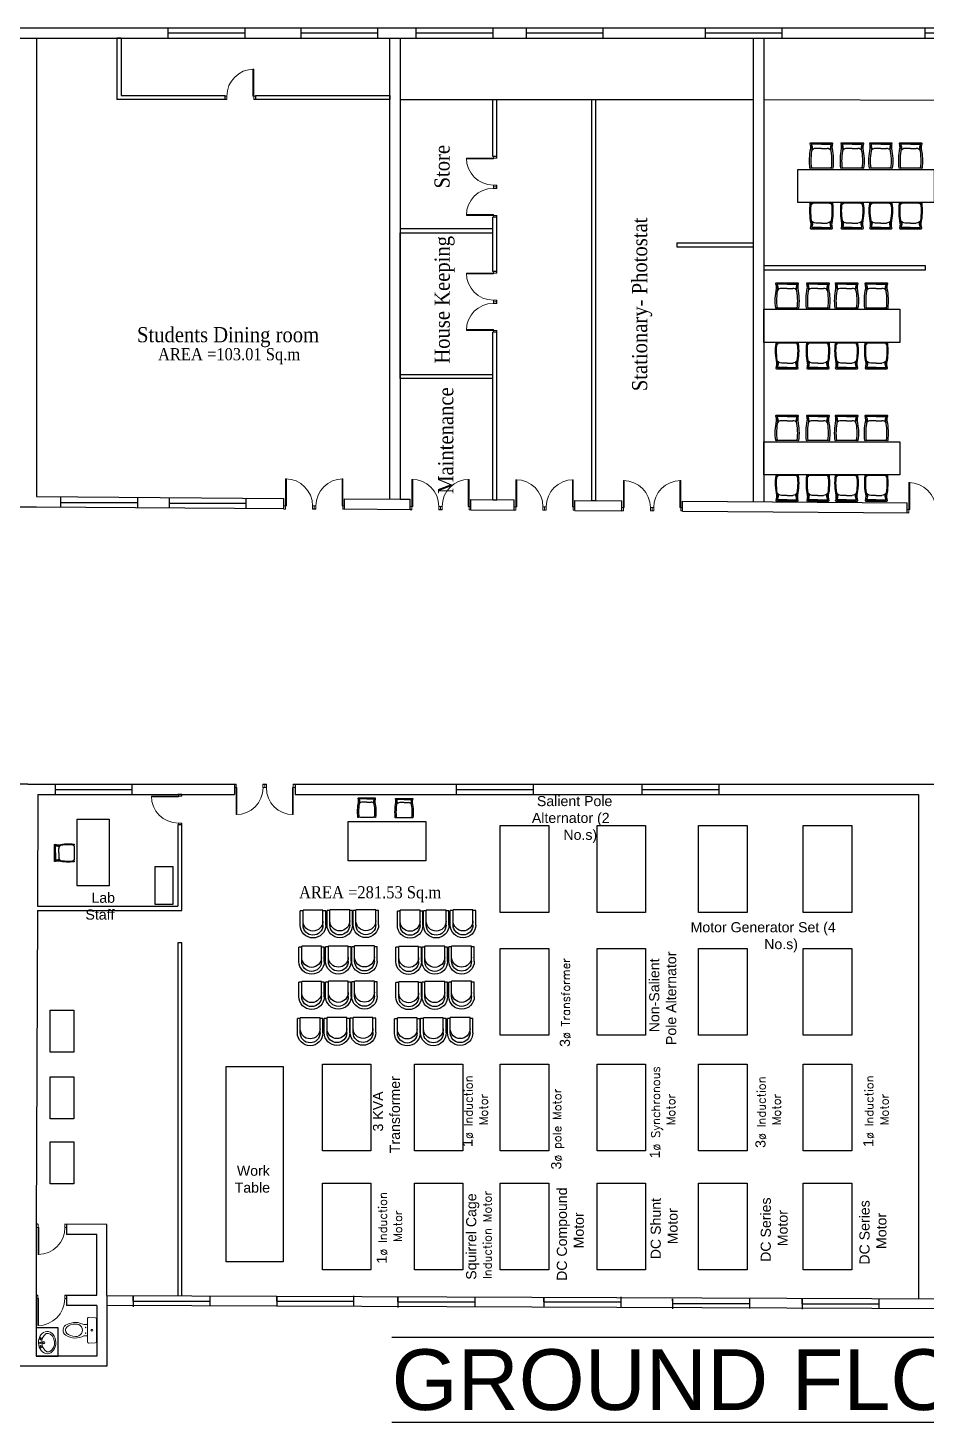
# Model space of a CAD drawing. Header units: millimetres. Extents: x 981.5 to 1069.8, y 230 to 266.8.
# Drawn here: x 1031.59 to 1053.46, y 230.04 to 263.96 of the extents above; entities that cross this region are included whole.
import ezdxf

# ---------------------------------------------------------------- set-up
doc = ezdxf.new("R2010")
doc.units = ezdxf.units.MM
doc.layers.add('DOOR', color=10, linetype='Continuous', lineweight=15)
doc.styles.add('DUTCH', font='dutch.ttf')
doc.styles.add('ROMANT', font='arial.ttf', dxfattribs={"height": 2.5})

# ---------------------------------------------------------------- blocks, each defined once
blk = doc.blocks.new('A$C2C166547')
at = {"color": 0}
for p, q in [((0.201, 0.464), (0.017, 0.464)), ((0.201, 0.456), (0.018, 0.456)), ((0.201, 0.455), (0.018, 0.455)), ((0.201, 0.374), (0.094, 0.374)), ((0.201, 0.464), (0.385, 0.464)), ((0.201, 0.456), (0.385, 0.456)), ((0.201, 0.455), (0.385, 0.455)), ((0.201, 0.374), (0.308, 0.374)), ((0.016, 0.02), (0.006, 0.02)), ((0.016, 0.02), (0.006, 0.016)), ((0.017, 0.001), (0.016, 0.02)), ((0.385, 0.001), (0.387, 0.02)), ((0.387, 0.02), (0.396, 0.016)), ((0.387, 0.02), (0.396, 0.02))]:
    blk.add_line(p, q, dxfattribs=at)
blk.add_lwpolyline([(0.023, 0.369, 0.080461), (0.008, 0, 0.080461)], format="xyb", dxfattribs=at)
for centre, radius, start, end in [((0.018, 0.461), 0.00242, 100.345, 201.3742), ((-0.216, 0.394), 0.241, 354.5513, 15.9626), ((0.018, 0.455), 0.000725, 87.3762, 197.5208), ((0.018, 0.454), 0.000433, 71.7715, 189.2202), ((0.095, 0.276), 0.0978, 90.5164, 143.1927), ((-0.282, 0.346), 0.317, 1.1591, 17.5641), ((0.307, 0.276), 0.0978, 36.8073, 89.4836), ((0.685, 0.346), 0.317, 162.4359, 178.8409), ((0.618, 0.394), 0.241, 164.0374, 185.4487), ((-0.752, 0.137), 1.154, 353.1637, 11.5643), ((0.384, 0.461), 0.00242, 338.6258, 79.655), ((0.385, 0.455), 0.000725, 342.4792, 92.6238), ((0.385, 0.454), 0.000433, 350.7798, 108.2285), ((0.014, -0.011), 0.012, 71.7536, 116.5375), ((0.389, -0.011), 0.012, 63.4625, 108.2464)]:
    blk.add_arc(centre, radius, start, end, dxfattribs=at)
blk = doc.blocks.new('A$C764D24B9')
at = {"layer": 'DOOR'}
for points in [[(0.056, 0.111), (0.083, 0.111), (0.083, 1), (0.056, 1)], [(0, 0), (0.056, 0), (0.056, 0.111), (0, 0.111)], [(0.944, 0), (1, 0), (1, 0.111), (0.944, 0.111)]]:
    blk.add_lwpolyline(points, close=True, dxfattribs=at)
blk.add_arc((0.056, 0.111), 0.889, 0, 90, dxfattribs=at)
blk = doc.blocks.new('armchair032')
at = {"color": 0}
for p, q in [((-315, 375), (-315, 20)), ((-245, 375), (-245, 0)), ((245, 375), (245, 0)), ((315, 375), (315, 20)), ((-245, 20), (-315, 20)), ((245, 0), (-245, 0)), ((315, 20), (245, 20))]:
    blk.add_line(p, q, dxfattribs=at)
for centre, radius in [((0, 375), 315), ((0, 375), 245), ((0, 275), 245)]:
    blk.add_arc(centre, radius, 0, 180, dxfattribs=at)
blk = doc.blocks.new('WC1')
at = {"layer": 'DOOR'}
for p, q in [((-29.3, -7.5), (-29.8, -22.7)), ((24.3, -5), (-26.8, -5))]:
    blk.add_line(p, q, dxfattribs=at)
for points in [[(26.8, -7.5), (27.3, -22.7, -0.423393), (24.7, -25.4), (-27.3, -25.4, -0.423393), (-29.8, -22.7), (-29.3, -7.5, -0.405093), (-26.8, -5), (24.3, -5, -0.405093), (26.8, -7.5, -0.407682)], [(11.5, -25.4), (11.5, -33, -0.265683), (10, -73.3, -0.649464), (-14.1, -70.9, -0.243179), (-14, -33), (-14, -25.4), (11.5, -25.4)], [(12.6, -52, 1.119632), (-15.2, -52, 17.71796)]]:
    blk.add_lwpolyline(points, format="xyb", dxfattribs=at)
blk.add_lwpolyline([(-14, -25.4), (-14, -33)], dxfattribs=at)
for centre, radius in [((-7.6, -29.2), 0.636), ((-1.3, -15.2), 1.91), ((5.1, -29.2), 0.636)]:
    blk.add_circle(centre, radius, dxfattribs=at)
blk.add_arc((-26.8, -7.5), 2.54, 90, 178.2101, dxfattribs=at)
blk.add_ellipse((-1.3, -52), major_axis=(0, -22.4), ratio=0.622298, start_param=4.712389, end_param=7.853982, dxfattribs=at)
blk = doc.blocks.new('WB5')
at = {"layer": 'DOOR'}
for p, q in [((4.7, 11.3), (6.8, 10.5)), ((5.3, -11), (7.3, -10.1))]:
    blk.add_line(p, q, dxfattribs=at)
for points in [[(2.4, 0.1, 1), (5, 0.1, 1)], [(3.2, 7.9, 1), (5.9, 7.9, 1)], [(3.6, -7.7, -1), (6.3, -7.6, -1)]]:
    blk.add_lwpolyline(points, format="xyb", close=True, dxfattribs=at)
for centre, radius in [((3.7, 0.1), 1.32), ((11.8, 0.3), 2.73), ((11.8, 0.3), 2.19)]:
    blk.add_circle(centre, radius, dxfattribs=at)
for centre, radius, start, end in [((5.6, 13.6), 2.49, 151.6403, 249.4649), ((7.7, 12.8), 2.49, 249.4649, 334.3015), ((32.6, 0.8), 25.2, 127.6693, 236.45), ((18.2, 19.4), 1.66, 91.5976, 127.6693), ((6.3, -13.3), 2.49, 113.4041, 211.2287), ((8.3, -12.4), 2.49, 28.5675, 113.4041)]:
    blk.add_arc(centre, radius, start, end, dxfattribs=at)
blk.add_ellipse((19.5, 0.5), major_axis=(-0.6, 24.9), ratio=0.783308, dxfattribs=at)
blk.add_open_spline([(18.7, -20.2), (23.5, -20.6), (25, -20), (30.8, -16.4), (34.3, -10.8), (37.3, 2.3), (34.9, 9.5), (28.9, 18.7), (25, 21.3), (18.2, 21.1)], degree=3, knots=[3.262053, 3.262053, 3.262053, 3.262053, 3.577225, 3.577225, 4.479784, 4.479784, 5.382343, 5.382343, 6.141594, 6.141594, 6.141594, 6.141594], dxfattribs=at)

msp = doc.modelspace()

# ---------------------------------------------------------------- linework, layer by layer
at = {"linetype": 'Continuous', "ltscale": 0.1}
for p, q in [((1022.944, 263.963), (1064.599, 263.963)), ((1035, 263.963), (1035, 263.717)), ((1036.87, 263.963), (1036.87, 263.717)), ((1038.235, 263.963), (1038.235, 263.717)), ((1040.106, 263.963), (1040.106, 263.717)), ((1041.039, 263.963), (1041.039, 263.717)), ((1042.91, 263.963), (1042.91, 263.717)), ((1043.718, 263.963), (1043.718, 263.717)), ((1045.588, 263.963), (1045.588, 263.717)), ((1048.078, 263.963), (1048.078, 263.717)), ((1049.949, 263.963), (1049.949, 263.717)), ((1053.431, 263.963), (1053.431, 263.717)), ((1022.944, 263.716), (1064.352, 263.717)), ((1031.798, 263.716), (1031.798, 252.558)), ((1033.857, 263.717), (1033.758, 263.717)), ((1033.758, 263.717), (1033.758, 262.221)), ((1033.857, 263.717), (1033.857, 262.32)), ((1035, 263.84), (1036.87, 263.84)), ((1038.235, 263.84), (1040.106, 263.84)), ((1040.405, 252.498, 51.337), (1040.405, 263.716)), ((1040.651, 263.716), (1040.651, 252.496)), ((1041.039, 263.84), (1042.91, 263.84)), ((1043.718, 263.84), (1045.588, 263.84)), ((1048.078, 263.84), (1049.949, 263.84)), ((1049.259, 252.436, 51.62), (1049.259, 263.716)), ((1049.505, 263.716), (1049.505, 252.434)), ((1053.431, 263.84), (1055.302, 263.84)), ((1033.857, 262.32), (1036.392, 262.32)), ((1036.392, 262.221), (1036.392, 262.32)), ((1037.131, 262.32), (1040.405, 262.32)), ((1037.131, 262.32), (1037.131, 262.221)), ((1040.405, 262.32), (1040.405, 262.221)), ((1036.434, 262.221), (1033.758, 262.221)), ((1040.405, 262.221), (1037.09, 262.221)), ((1040.651, 262.221), (1049.259, 262.221)), ((1042.907, 260.837, -0.37), (1042.907, 262.221)), ((1043.005, 260.796, -0.381), (1043.005, 262.221)), ((1045.321, 252.464, 51.475), (1045.321, 262.221)), ((1045.419, 252.464, 51.475), (1045.419, 262.221)), ((1049.505, 262.221), (1064.348, 262.176)), ((1043.005, 260.837), (1042.907, 260.837)), ((1043.005, 260.057, -0.579), (1043.005, 260.139, -0.557)), ((1042.907, 258.037, -1.119), (1042.907, 259.36, -0.765)), ((1043.005, 259.36), (1042.907, 259.36)), ((1043.005, 257.996, -1.13), (1043.005, 259.401, -0.754)), ((1042.907, 259.077), (1040.651, 259.077)), ((1040.651, 255.533), (1040.651, 258.979)), ((1040.651, 258.979), (1042.907, 258.979)), ((1042.907, 258.979), (1042.907, 259.077)), ((1047.388, 258.733), (1049.259, 258.733)), ((1047.388, 258.733), (1047.388, 258.635)), ((1047.388, 258.635), (1049.259, 258.635)), ((1053.443, 258.174), (1049.505, 258.174)), ((1053.443, 258.075), (1053.443, 258.174)), ((1043.005, 258.037), (1042.907, 258.037)), ((1049.505, 258.075), (1053.443, 258.075)), ((1043.005, 257.258, -1.328), (1043.005, 257.34, -1.306)), ((1042.907, 252.48, -2.606), (1042.907, 256.561, -1.514)), ((1043.005, 256.561), (1042.907, 256.561)), ((1043.005, 252.48, -2.606), (1043.005, 256.602, -1.503)), ((1040.651, 255.434), (1040.651, 255.533)), ((1040.651, 255.533), (1042.907, 255.533)), ((1042.907, 255.434, -2.606), (1040.651, 255.434)), ((1042.907, 252.48, -2.606), (1042.907, 255.434, -2.606)), ((1031.798, 252.558, 41.078), (1037.823, 252.516, 34.118)), ((1032.385, 252.541, -5.81), (1032.385, 252.295, -5.81)), ((1032.385, 252.418, -5.81), (1034.256, 252.418, -5.81)), ((1034.256, 252.541, -5.81), (1034.256, 252.295, -5.81)), ((1035.03, 252.522, -8.866), (1035.03, 252.276, -8.866)), ((1036.9, 252.522, -8.866), (1036.9, 252.276, -8.866)), ((1037.823, 252.252), (1037.823, 252.516, 1.534)), ((1039.3, 252.506, 32.412), (1040.897, 252.494, 30.566)), ((1039.3, 252.252), (1039.3, 252.506, 1.474)), ((1040.651, 252.496), (1040.897, 252.494, -0.284)), ((1040.897, 252.239), (1040.897, 252.494, 1.485)), ((1042.374, 252.239), (1042.374, 252.485, 1.429)), ((1042.374, 252.484, 28.86), (1043.432, 252.477, 27.638)), ((1042.374, 252.484, -1.99), (1042.907, 252.48, -2.606)), ((1042.907, 252.48, -2.606), (1043.005, 252.48, -2.606)), ((1043.432, 252.23, -0.003), (1043.432, 252.477, 1.431)), ((1044.909, 252.466, 25.931), (1046.048, 252.458, 24.615)), ((1044.909, 252.219, -0.065), (1044.909, 252.466, 1.371)), ((1045.321, 252.464, 51.475), (1045.419, 252.464, 51.475)), ((1046.048, 252.21), (1046.048, 252.458, 1.446)), ((1047.525, 252.448, 22.909), (1052.998, 252.41, 16.586)), ((1047.525, 252.202, -0.043), (1047.525, 252.448, 1.386)), ((1052.998, 252.161), (1052.998, 252.41, 1.445)), ((1031.115, 252.309), (1031.796, 252.312, 41.078)), ((1031.796, 252.312, 41.078), (1037.823, 252.27, 34.116)), ((1035.03, 252.399, -8.866), (1036.9, 252.399, -8.866)), ((1038.52, 252.265, 33.31), (1038.602, 252.264, 33.215)), ((1039.259, 252.26, 32.457), (1040.938, 252.248, 30.517)), ((1041.595, 252.243, 29.758), (1041.677, 252.243, 29.663)), ((1042.374, 252.239), (1043.432, 252.231, 0.001)), ((1044.909, 252.219, 0.003), (1046.048, 252.21, 0.005)), ((1047.525, 252.202, 22.907), (1053.039, 252.164, 16.536)), ((1031.59, 245.558), (1027.382, 245.558)), ((1031.59, 245.558), (1036.658, 245.558)), ((1031.835, 245.312), (1031.825, 242.59)), ((1031.836, 245.312), (1031.835, 245.312)), ((1031.836, 245.312), (1036.617, 245.312)), ((1032.253, 245.558), (1032.253, 245.312)), ((1032.253, 245.435), (1034.124, 245.435)), ((1034.124, 245.558), (1034.124, 245.312)), ((1035.335, 245.312), (1035.237, 245.312)), ((1035.335, 245.271), (1035.335, 245.312)), ((1036.617, 245.558), (1036.617, 245.312)), ((1037.315, 245.558), (1037.397, 245.558)), ((1038.053, 245.558), (1054.072, 245.558)), ((1038.094, 245.558), (1038.094, 245.312)), ((1038.094, 245.312), (1053.271, 245.312)), ((1042.019, 245.558), (1042.019, 245.312)), ((1042.019, 245.435), (1043.89, 245.435)), ((1043.89, 245.558), (1043.89, 245.312)), ((1046.541, 245.558), (1046.541, 245.312)), ((1046.541, 245.435), (1048.411, 245.435)), ((1048.411, 245.558), (1048.411, 245.312)), ((1053.271, 245.312), (1053.271, 233.044)), ((1035.335, 242.491), (1035.335, 244.615)), ((1035.237, 244.574), (1035.237, 242.59)), ((1035.335, 244.574), (1035.237, 244.574)), ((1031.825, 242.59), (1035.237, 242.59)), ((1031.824, 242.491), (1031.795, 234.854)), ((1031.824, 242.491), (1035.237, 242.491)), ((1035.237, 242.491), (1035.335, 242.491)), ((1035.237, 241.704), (1035.237, 233.112)), ((1035.335, 241.704), (1035.237, 241.704)), ((1035.335, 233.112), (1035.335, 241.704)), ((1031.836, 234.854), (1031.795, 234.854)), ((1031.795, 234.854), (1031.795, 234.608)), ((1033.512, 234.847), (1032.493, 234.851)), ((1032.534, 234.851), (1032.534, 234.605)), ((1033.512, 233.119), (1033.512, 234.847)), ((1031.794, 234.608), (1031.789, 233.125)), ((1031.795, 234.608), (1031.794, 234.608)), ((1033.266, 234.602), (1032.534, 234.605)), ((1033.266, 233.125), (1033.266, 234.602)), ((1031.789, 233.125), (1031.83, 233.125)), ((1031.789, 233.125), (1031.789, 232.879)), ((1032.486, 233.125), (1033.266, 233.125)), ((1032.527, 233.125), (1032.527, 232.876)), ((1033.512, 233.119), (1064.405, 233.001)), ((1033.512, 233.119), (1033.512, 232.873)), ((1034.152, 232.981), (1034.151, 233.091, -2.148)), ((1034.151, 233.091, -2.148), (1034.151, 232.844, -2.148)), ((1036.023, 233.104), (1036.023, 232.858)), ((1037.649, 232.985), (1037.649, 233.095, -2.148)), ((1037.649, 233.095, -2.148), (1037.649, 232.849, -2.148)), ((1039.52, 233.108), (1039.52, 232.862)), ((1040.601, 232.965), (1040.6, 233.075, -2.148)), ((1040.6, 233.075, -2.148), (1040.6, 232.829, -2.148)), ((1042.472, 233.088), (1042.472, 232.842)), ((1044.153, 232.961), (1044.153, 233.071, -2.148)), ((1044.153, 233.071, -2.148), (1044.153, 232.825, -2.148)), ((1046.024, 233.084), (1046.024, 232.838)), ((1031.789, 232.879), (1031.789, 231.645)), ((1033.266, 232.874), (1032.527, 232.876)), ((1033.266, 232.874), (1033.266, 231.642)), ((1064.651, 232.754), (1033.512, 232.873)), ((1033.512, 232.873), (1033.512, 231.396)), ((1034.152, 232.981), (1036.023, 232.981)), ((1037.649, 232.985), (1039.52, 232.985)), ((1040.601, 232.965), (1042.472, 232.965)), ((1044.153, 232.961), (1046.024, 232.961)), ((1047.289, 232.928), (1047.288, 233.038, -2.148)), ((1047.288, 233.038, -2.148), (1047.288, 232.792, -2.148)), ((1047.289, 232.928), (1049.16, 232.928)), ((1049.16, 233.051), (1049.16, 232.805)), ((1050.44, 232.92), (1050.44, 233.03, -2.148)), ((1050.44, 233.03, -2.148), (1050.44, 232.784, -2.148)), ((1050.44, 232.92), (1052.311, 232.92)), ((1052.311, 233.043), (1052.311, 232.797)), ((1032.33, 232.334), (1031.789, 232.334)), ((1032.33, 231.645), (1032.33, 232.334)), ((1033.512, 231.396), (1029.573, 231.403)), ((1033.266, 231.642), (1031.789, 231.645)), ((1031.789, 231.645), (1032.33, 231.645)), ((1033.266, 231.396), (1033.266, 231.396)), ((1033.512, 231.642), (1033.512, 231.642))]:
    msp.add_line(p, q, dxfattribs=at)
at = {"elevation": -0.087}
for points in [[(1051.181, 261.141, 0.102523), (1051.169, 261.029, -0.080461), (1051.189, 260.546, -0.3023), (1051.157, 260.55, 0.197932), (1051.146, 260.551, -0.028193), (1051.076, 260.546), (1050.91, 260.546), (1050.744, 260.546, -0.028193), (1050.674, 260.551, 0.197932), (1050.663, 260.55, -0.3023), (1050.631, 260.546, -0.080461), (1050.651, 261.029, 0.102523), (1050.639, 261.141, -0.587111), (1050.653, 261.165), (1051.167, 261.165, -0.587111)], [(1051.931, 261.141, 0.102523), (1051.919, 261.029, -0.080461), (1051.939, 260.546, -0.3023), (1051.908, 260.55, 0.197932), (1051.896, 260.551, -0.028193), (1051.827, 260.546), (1051.66, 260.546), (1051.494, 260.546, -0.028193), (1051.425, 260.551, 0.197932), (1051.413, 260.55, -0.3023), (1051.382, 260.546, -0.080461), (1051.402, 261.029, 0.102523), (1051.389, 261.141, -0.587111), (1051.403, 261.165), (1051.918, 261.165, -0.587111)], [(1052.628, 261.141, 0.102523), (1052.616, 261.029, -0.080461), (1052.636, 260.546, -0.3023), (1052.604, 260.55, 0.197932), (1052.593, 260.551, -0.028193), (1052.523, 260.546), (1052.357, 260.546), (1052.19, 260.546, -0.028193), (1052.121, 260.551, 0.197932), (1052.11, 260.55, -0.3023), (1052.078, 260.546, -0.080461), (1052.098, 261.029, 0.102523), (1052.086, 261.141, -0.587111), (1052.1, 261.165), (1052.614, 261.165, -0.587111)], [(1053.353, 261.141, 0.102523), (1053.34, 261.029, -0.080461), (1053.36, 260.546, -0.3023), (1053.329, 260.55, 0.197932), (1053.317, 260.551, -0.028193), (1053.248, 260.546), (1053.082, 260.546), (1052.915, 260.546, -0.028193), (1052.846, 260.551, 0.197932), (1052.834, 260.55, -0.3023), (1052.803, 260.546, -0.080461), (1052.823, 261.029, 0.102523), (1052.811, 261.141, -0.587111), (1052.825, 261.165), (1053.339, 261.165, -0.587111)], [(1051.181, 259.1, -0.102523), (1051.169, 259.212, 0.080461), (1051.189, 259.695, 0.3023), (1051.157, 259.691, -0.197932), (1051.146, 259.69, 0.028193), (1051.076, 259.695), (1050.91, 259.695), (1050.744, 259.695, 0.028193), (1050.674, 259.69, -0.197932), (1050.663, 259.691, 0.3023), (1050.631, 259.695, 0.080461), (1050.651, 259.212, -0.102523), (1050.639, 259.1, 0.587111), (1050.653, 259.076), (1051.167, 259.076, 0.587111)], [(1051.931, 259.1, -0.102523), (1051.919, 259.212, 0.080461), (1051.939, 259.695, 0.3023), (1051.908, 259.691, -0.197932), (1051.896, 259.69, 0.028193), (1051.827, 259.695), (1051.66, 259.695), (1051.494, 259.695, 0.028193), (1051.425, 259.69, -0.197932), (1051.413, 259.691, 0.3023), (1051.382, 259.695, 0.080461), (1051.402, 259.212, -0.102523), (1051.389, 259.1, 0.587111), (1051.403, 259.076), (1051.918, 259.076, 0.587111)], [(1052.628, 259.1, -0.102523), (1052.616, 259.212, 0.080461), (1052.636, 259.695, 0.3023), (1052.604, 259.691, -0.197932), (1052.593, 259.69, 0.028193), (1052.523, 259.695), (1052.357, 259.695), (1052.19, 259.695, 0.028193), (1052.121, 259.69, -0.197932), (1052.11, 259.691, 0.3023), (1052.078, 259.695, 0.080461), (1052.098, 259.212, -0.102523), (1052.086, 259.1, 0.587111), (1052.1, 259.076), (1052.614, 259.076, 0.587111)], [(1053.353, 259.1, -0.102523), (1053.34, 259.212, 0.080461), (1053.36, 259.695, 0.3023), (1053.329, 259.691, -0.197932), (1053.317, 259.69, 0.028193), (1053.248, 259.695), (1053.082, 259.695), (1052.915, 259.695, 0.028193), (1052.846, 259.69, -0.197932), (1052.834, 259.691, 0.3023), (1052.803, 259.695, 0.080461), (1052.823, 259.212, -0.102523), (1052.811, 259.1, 0.587111), (1052.825, 259.076), (1053.339, 259.076, 0.587111)], [(1050.346, 257.736, 0.102523), (1050.334, 257.624, -0.080461), (1050.354, 257.141, -0.3023), (1050.323, 257.145, 0.197932), (1050.311, 257.146, -0.028193), (1050.242, 257.141), (1050.075, 257.141), (1049.909, 257.141, -0.028193), (1049.84, 257.146, 0.197932), (1049.828, 257.145, -0.3023), (1049.797, 257.141, -0.080461), (1049.816, 257.624, 0.102523), (1049.804, 257.736, -0.587111), (1049.818, 257.76), (1050.332, 257.76, -0.587111)], [(1051.097, 257.736, 0.102523), (1051.084, 257.624, -0.080461), (1051.104, 257.141, -0.3023), (1051.073, 257.145, 0.197932), (1051.061, 257.146, -0.028193), (1050.992, 257.141), (1050.826, 257.141), (1050.659, 257.141, -0.028193), (1050.59, 257.146, 0.197932), (1050.578, 257.145, -0.3023), (1050.547, 257.141, -0.080461), (1050.567, 257.624, 0.102523), (1050.555, 257.736, -0.587111), (1050.568, 257.76), (1051.083, 257.76, -0.587111)], [(1051.793, 257.736, 0.102523), (1051.781, 257.624, -0.080461), (1051.801, 257.141, -0.3023), (1051.769, 257.145, 0.197932), (1051.758, 257.146, -0.028193), (1051.689, 257.141), (1051.522, 257.141), (1051.356, 257.141, -0.028193), (1051.286, 257.146, 0.197932), (1051.275, 257.145, -0.3023), (1051.243, 257.141, -0.080461), (1051.263, 257.624, 0.102523), (1051.251, 257.736, -0.587111), (1051.265, 257.76), (1051.779, 257.76, -0.587111)], [(1052.518, 257.736, 0.102523), (1052.506, 257.624, -0.080461), (1052.525, 257.141, -0.3023), (1052.494, 257.145, 0.197932), (1052.482, 257.146, -0.028193), (1052.413, 257.141), (1052.247, 257.141), (1052.08, 257.141, -0.028193), (1052.011, 257.146, 0.197932), (1051.999, 257.145, -0.3023), (1051.968, 257.141, -0.080461), (1051.988, 257.624, 0.102523), (1051.976, 257.736, -0.587111), (1051.99, 257.76), (1052.504, 257.76, -0.587111)], [(1050.346, 255.695, -0.102523), (1050.334, 255.807, 0.080461), (1050.354, 256.29, 0.3023), (1050.323, 256.286, -0.197932), (1050.311, 256.286, 0.028193), (1050.242, 256.29), (1050.075, 256.29), (1049.909, 256.29, 0.028193), (1049.84, 256.286, -0.197932), (1049.828, 256.286, 0.3023), (1049.797, 256.29, 0.080461), (1049.816, 255.807, -0.102523), (1049.804, 255.695, 0.587111), (1049.818, 255.671), (1050.332, 255.671, 0.587111)], [(1051.097, 255.695, -0.102523), (1051.084, 255.807, 0.080461), (1051.104, 256.29, 0.3023), (1051.073, 256.286, -0.197932), (1051.061, 256.286, 0.028193), (1050.992, 256.29), (1050.826, 256.29), (1050.659, 256.29, 0.028193), (1050.59, 256.286, -0.197932), (1050.578, 256.286, 0.3023), (1050.547, 256.29, 0.080461), (1050.567, 255.807, -0.102523), (1050.555, 255.695, 0.587111), (1050.568, 255.671), (1051.083, 255.671, 0.587111)], [(1051.793, 255.695, -0.102523), (1051.781, 255.807, 0.080461), (1051.801, 256.29, 0.3023), (1051.769, 256.286, -0.197932), (1051.758, 256.286, 0.028193), (1051.689, 256.29), (1051.522, 256.29), (1051.356, 256.29, 0.028193), (1051.286, 256.286, -0.197932), (1051.275, 256.286, 0.3023), (1051.243, 256.29, 0.080461), (1051.263, 255.807, -0.102523), (1051.251, 255.695, 0.587111), (1051.265, 255.671), (1051.779, 255.671, 0.587111)], [(1052.518, 255.695, -0.102523), (1052.506, 255.807, 0.080461), (1052.525, 256.29, 0.3023), (1052.494, 256.286, -0.197932), (1052.482, 256.286, 0.028193), (1052.413, 256.29), (1052.247, 256.29), (1052.08, 256.29, 0.028193), (1052.011, 256.286, -0.197932), (1051.999, 256.286, 0.3023), (1051.968, 256.29, 0.080461), (1051.988, 255.807, -0.102523), (1051.976, 255.695, 0.587111), (1051.99, 255.671), (1052.504, 255.671, 0.587111)], [(1050.346, 254.516, 0.102523), (1050.334, 254.404, -0.080461), (1050.354, 253.921, -0.3023), (1050.323, 253.925, 0.197932), (1050.311, 253.926, -0.028193), (1050.242, 253.921), (1050.075, 253.921), (1049.909, 253.921, -0.028193), (1049.84, 253.926, 0.197932), (1049.828, 253.925, -0.3023), (1049.797, 253.921, -0.080461), (1049.816, 254.404, 0.102523), (1049.804, 254.516, -0.587111), (1049.818, 254.54), (1050.332, 254.54, -0.587111)], [(1051.097, 254.516, 0.102523), (1051.084, 254.404, -0.080461), (1051.104, 253.921, -0.3023), (1051.073, 253.925, 0.197932), (1051.061, 253.926, -0.028193), (1050.992, 253.921), (1050.826, 253.921), (1050.659, 253.921, -0.028193), (1050.59, 253.926, 0.197932), (1050.578, 253.925, -0.3023), (1050.547, 253.921, -0.080461), (1050.567, 254.404, 0.102523), (1050.555, 254.516, -0.587111), (1050.568, 254.54), (1051.083, 254.54, -0.587111)], [(1051.793, 254.516, 0.102523), (1051.781, 254.404, -0.080461), (1051.801, 253.921, -0.3023), (1051.769, 253.925, 0.197932), (1051.758, 253.926, -0.028193), (1051.689, 253.921), (1051.522, 253.921), (1051.356, 253.921, -0.028193), (1051.286, 253.926, 0.197932), (1051.275, 253.925, -0.3023), (1051.243, 253.921, -0.080461), (1051.263, 254.404, 0.102523), (1051.251, 254.516, -0.587111), (1051.265, 254.54), (1051.779, 254.54, -0.587111)], [(1052.518, 254.516, 0.102523), (1052.506, 254.404, -0.080461), (1052.525, 253.921, -0.3023), (1052.494, 253.925, 0.197932), (1052.482, 253.926, -0.028193), (1052.413, 253.921), (1052.247, 253.921), (1052.08, 253.921, -0.028193), (1052.011, 253.926, 0.197932), (1051.999, 253.925, -0.3023), (1051.968, 253.921, -0.080461), (1051.988, 254.404, 0.102523), (1051.976, 254.516, -0.587111), (1051.99, 254.54), (1052.504, 254.54, -0.587111)], [(1050.346, 252.475, -0.102523), (1050.334, 252.587, 0.080461), (1050.354, 253.07, 0.3023), (1050.323, 253.066, -0.197932), (1050.311, 253.065, 0.028193), (1050.242, 253.07), (1050.075, 253.07), (1049.909, 253.07, 0.028193), (1049.84, 253.065, -0.197932), (1049.828, 253.066, 0.3023), (1049.797, 253.07, 0.080461), (1049.816, 252.587, -0.102523), (1049.804, 252.475, 0.587111), (1049.818, 252.451), (1050.332, 252.451, 0.587111)], [(1051.097, 252.475, -0.102523), (1051.084, 252.587, 0.080461), (1051.104, 253.07, 0.3023), (1051.073, 253.066, -0.197932), (1051.061, 253.065, 0.028193), (1050.992, 253.07), (1050.826, 253.07), (1050.659, 253.07, 0.028193), (1050.59, 253.065, -0.197932), (1050.578, 253.066, 0.3023), (1050.547, 253.07, 0.080461), (1050.567, 252.587, -0.102523), (1050.555, 252.475, 0.587111), (1050.568, 252.451), (1051.083, 252.451, 0.587111)], [(1051.793, 252.475, -0.102523), (1051.781, 252.587, 0.080461), (1051.801, 253.07, 0.3023), (1051.769, 253.066, -0.197932), (1051.758, 253.065, 0.028193), (1051.689, 253.07), (1051.522, 253.07), (1051.356, 253.07, 0.028193), (1051.286, 253.065, -0.197932), (1051.275, 253.066, 0.3023), (1051.243, 253.07, 0.080461), (1051.263, 252.587, -0.102523), (1051.251, 252.475, 0.587111), (1051.265, 252.451), (1051.779, 252.451, 0.587111)], [(1052.518, 252.475, -0.102523), (1052.506, 252.587, 0.080461), (1052.525, 253.07, 0.3023), (1052.494, 253.066, -0.197932), (1052.482, 253.065, 0.028193), (1052.413, 253.07), (1052.247, 253.07), (1052.08, 253.07, 0.028193), (1052.011, 253.065, -0.197932), (1051.999, 253.066, 0.3023), (1051.968, 253.07, 0.080461), (1051.988, 252.587, -0.102523), (1051.976, 252.475, 0.587111), (1051.99, 252.451), (1052.504, 252.451, 0.587111)]]:
    msp.add_lwpolyline(points, format="xyb", close=True, dxfattribs=at)
at = {"linetype": 'Continuous', "ltscale": 0.1}
for points in [[(1050.34, 260.519), (1053.654, 260.519), (1053.654, 259.714), (1050.34, 259.714)], [(1049.505, 257.115), (1052.82, 257.115), (1052.82, 256.309), (1049.505, 256.309)], [(1049.505, 253.894), (1052.82, 253.894), (1052.82, 253.089), (1049.505, 253.089)], [(1032.792, 244.707), (1033.566, 244.707), (1033.566, 243.086), (1032.792, 243.086)], [(1041.28, 244.649), (1041.28, 243.696), (1039.389, 243.696), (1039.389, 244.649)], [(1043.089, 244.553), (1044.271, 244.553), (1044.271, 242.442), (1043.089, 242.442)], [(1045.447, 244.553), (1046.629, 244.553), (1046.629, 242.442), (1045.447, 242.442)], [(1047.921, 244.553), (1049.103, 244.553), (1049.103, 242.442), (1047.921, 242.442)], [(1050.466, 244.553), (1051.648, 244.553), (1051.648, 242.442), (1050.466, 242.442)], [(1035.127, 243.546), (1034.68, 243.546), (1034.68, 242.641), (1035.127, 242.641)], [(1043.089, 241.563), (1044.271, 241.563), (1044.271, 239.451), (1043.089, 239.451)], [(1045.447, 241.563), (1046.629, 241.563), (1046.629, 239.451), (1045.447, 239.451)], [(1047.921, 241.563), (1049.103, 241.563), (1049.103, 239.451), (1047.921, 239.451)], [(1050.466, 241.563), (1051.648, 241.563), (1051.648, 239.451), (1050.466, 239.451)], [(1032.136, 240.064), (1032.708, 240.064), (1032.708, 239.038), (1032.136, 239.038)], [(1036.416, 238.689), (1037.808, 238.689), (1037.808, 233.938), (1036.416, 233.938)], [(1038.76, 238.747), (1039.941, 238.747), (1039.941, 236.636), (1038.76, 236.636)], [(1041.002, 238.747), (1042.183, 238.747), (1042.183, 236.636), (1041.002, 236.636)], [(1043.089, 238.747), (1044.271, 238.747), (1044.271, 236.636), (1043.089, 236.636)], [(1045.447, 238.747), (1046.629, 238.747), (1046.629, 236.636), (1045.447, 236.636)], [(1047.921, 238.747), (1049.103, 238.747), (1049.103, 236.636), (1047.921, 236.636)], [(1050.466, 238.747), (1051.648, 238.747), (1051.648, 236.636), (1050.466, 236.636)], [(1032.136, 238.44), (1032.708, 238.44), (1032.708, 237.414), (1032.136, 237.414)], [(1032.136, 236.858), (1032.708, 236.858), (1032.708, 235.832), (1032.136, 235.832)], [(1038.76, 235.854), (1039.941, 235.854), (1039.941, 233.743), (1038.76, 233.743)], [(1041.002, 235.854), (1042.183, 235.854), (1042.183, 233.743), (1041.002, 233.743)], [(1043.089, 235.854), (1044.271, 235.854), (1044.271, 233.743), (1043.089, 233.743)], [(1045.447, 235.854), (1046.629, 235.854), (1046.629, 233.743), (1045.447, 233.743)], [(1047.921, 235.854), (1049.103, 235.854), (1049.103, 233.743), (1047.921, 233.743)], [(1050.466, 235.854), (1051.648, 235.854), (1051.648, 233.743), (1050.466, 233.743)]]:
    msp.add_lwpolyline(points, close=True, dxfattribs=at)
for points in [[(1040.049, 245.209, 0.102523), (1040.039, 245.123, -0.080461), (1040.055, 244.752, -0.3023), (1040.03, 244.755, 0.197932), (1040.021, 244.755, -0.028193), (1039.968, 244.752), (1039.84, 244.752), (1039.712, 244.752, -0.028193), (1039.659, 244.755, 0.197932), (1039.65, 244.755, -0.3023), (1039.626, 244.752, -0.080461), (1039.641, 245.123, 0.102523), (1039.632, 245.209, -0.587111), (1039.642, 245.228), (1040.038, 245.228, -0.587111)], [(1040.959, 245.197, 0.102523), (1040.949, 245.111, -0.080461), (1040.964, 244.74, -0.3023), (1040.94, 244.743, 0.197932), (1040.931, 244.743, -0.028193), (1040.878, 244.74), (1040.75, 244.74), (1040.622, 244.74, -0.028193), (1040.569, 244.743, 0.197932), (1040.56, 244.743, -0.3023), (1040.536, 244.74, -0.080461), (1040.551, 245.111, 0.102523), (1040.542, 245.197, -0.587111), (1040.552, 245.216), (1040.948, 245.216, -0.587111)], [(1032.256, 244.095, 0.102523), (1032.342, 244.086, -0.080461), (1032.714, 244.101, -0.3023), (1032.711, 244.077, 0.197932), (1032.71, 244.068, -0.028193), (1032.714, 244.015), (1032.714, 243.887), (1032.714, 243.759, -0.028193), (1032.71, 243.705, 0.197932), (1032.711, 243.696, -0.3023), (1032.714, 243.672, -0.080461), (1032.342, 243.688, 0.102523), (1032.256, 243.678, -0.587111), (1032.237, 243.689), (1032.237, 244.085, -0.587111)]]:
    msp.add_lwpolyline(points, format="xyb", close=True)

# ---------------------------------------------------------------- block references
at = {"linetype": 'Continuous', "ltscale": 0.1, "extrusion": (0, 0, -1), "xscale": 0.7384369212746258, "yscale": 0.7384369212746258, "zscale": -0.7384369212739089}
for p in [(-1037.131, 262.221), (-1039.3, 252.252), (-1042.374, 252.239), (-1044.909, 252.23, 0.003), (-1047.525, 252.21)]:
    msp.add_blockref('A$C764D24B9', p, dxfattribs=at)
for p, xscale, yscale, zscale in [((1050.653, 260.55, -0.087), 1.279957330189484, 1.279957330189484, 1.279957330189484), ((1051.403, 260.55, -0.087), 1.279957330189484, 1.279957330189484, 1.279957330189484), ((1052.1, 260.55, -0.087), 1.279957330189484, 1.279957330189484, 1.279957330189484), ((1052.825, 260.55, -0.087), 1.279957330189484, 1.279957330189484, 1.279957330189484), ((1049.818, 257.145, -0.087), 1.279957330189484, 1.279957330189484, 1.279957330189484), ((1050.568, 257.145, -0.087), 1.279957330189484, 1.279957330189484, 1.279957330189484), ((1051.265, 257.145, -0.087), 1.279957330189484, 1.279957330189484, 1.279957330189484), ((1051.99, 257.145, -0.087), 1.279957330189484, 1.279957330189484, 1.279957330189484), ((1049.818, 253.925, -0.087), 1.279957330189484, 1.279957330189484, 1.279957330189484), ((1050.568, 253.925, -0.087), 1.279957330189484, 1.279957330189484, 1.279957330189484), ((1051.265, 253.925, -0.087), 1.279957330189484, 1.279957330189484, 1.279957330189484), ((1051.99, 253.925, -0.087), 1.279957330189484, 1.279957330189484, 1.279957330189484), ((1039.642, 244.755), 0.9845825616842183, 0.9845825616842183, 0.9845825616842183), ((1040.552, 244.743), 0.9845825616842183, 0.9845825616842183, 0.9845825616842183)]:
    msp.add_blockref('A$C2C166547', p, dxfattribs=dict(xscale=xscale, yscale=yscale, zscale=zscale))
for p, rotation in [((-1043.005, 260.837), 270), ((-1043.005, 258.037), 270), ((-1035.335, 245.312), 270), ((-1036.617, 245.558), 180), ((-1031.795, 234.854), 180), ((-1031.789, 233.125), 180)]:
    msp.add_blockref('A$C764D24B9', p, dxfattribs=dict(at, rotation=rotation))
at = {"linetype": 'Continuous', "ltscale": 0.1}
for name, p, xscale, yscale, zscale, rotation in [('A$C764D24B9', (1043.005, 259.36), 0.7384369212746258, 0.7384369212746258, 0.7384369212746258, 89.99999999999999), ('A$C764D24B9', (1043.005, 256.561), 0.7384369212746258, 0.7384369212746258, 0.7384369212746258, 89.99999999999999), ('A$C764D24B9', (1038.094, 245.558), 0.7384369212746258, 0.7384369212746258, 0.7384369212746258, 180), ('WC1', (1033.313, 232.259), 0.0108536660351445, 0.0108536660351445, 0.0108536660351445, 270)]:
    msp.add_blockref(name, p, dxfattribs=dict(at, xscale=xscale, yscale=yscale, zscale=zscale, rotation=rotation))
for name, p, xscale, yscale, zscale, rotation in [('A$C2C166547', (1050.653, 259.691, -0.087), -1.279957330189484, 1.279957330189484, 1.279957330189484, 180), ('A$C2C166547', (1051.403, 259.691, -0.087), -1.279957330189484, 1.279957330189484, 1.279957330189484, 180), ('A$C2C166547', (1052.1, 259.691, -0.087), -1.279957330189484, 1.279957330189484, 1.279957330189484, 180), ('A$C2C166547', (1052.825, 259.691, -0.087), -1.279957330189484, 1.279957330189484, 1.279957330189484, 180), ('A$C2C166547', (1049.818, 256.286, -0.087), -1.279957330189484, 1.279957330189484, 1.279957330189484, 180), ('A$C2C166547', (1050.568, 256.286, -0.087), -1.279957330189484, 1.279957330189484, 1.279957330189484, 180), ('A$C2C166547', (1051.265, 256.286, -0.087), -1.279957330189484, 1.279957330189484, 1.279957330189484, 180), ('A$C2C166547', (1051.99, 256.286, -0.087), -1.279957330189484, 1.279957330189484, 1.279957330189484, 180), ('A$C2C166547', (1049.818, 253.066, -0.087), -1.279957330189484, 1.279957330189484, 1.279957330189484, 180), ('A$C2C166547', (1050.568, 253.066, -0.087), -1.279957330189484, 1.279957330189484, 1.279957330189484, 180), ('A$C2C166547', (1051.265, 253.066, -0.087), -1.279957330189484, 1.279957330189484, 1.279957330189484, 180), ('A$C2C166547', (1051.99, 253.066, -0.087), -1.279957330189484, 1.279957330189484, 1.279957330189484, 180), ('A$C2C166547', (1032.711, 243.689), 0.9845825616842183, 0.9845825616842183, 0.9845825616842183, 89.99999999999999), ('armchair032', (1038.531, 242.498), -0.0009845825616842, 0.0009845825616842, 0.0009845825616842, 180), ('armchair032', (1039.184, 242.503), -0.0009845825616842, 0.0009845825616842, 0.0009845825616842, 180), ('armchair032', (1039.819, 242.507), -0.0009845825616842, 0.0009845825616842, 0.0009845825616842, 180), ('armchair032', (1040.896, 242.494), -0.0009845825616842, 0.0009845825616842, 0.0009845825616842, 180), ('armchair032', (1041.531, 242.498), -0.0009845825616842, 0.0009845825616842, 0.0009845825616842, 180), ('armchair032', (1042.184, 242.503), -0.0009845825616842, 0.0009845825616842, 0.0009845825616842, 180), ('armchair032', (1038.497, 241.616), -0.0009845825616842, 0.0009845825616842, 0.0009845825616842, 180), ('armchair032', (1039.149, 241.621), -0.0009845825616842, 0.0009845825616842, 0.0009845825616842, 180), ('armchair032', (1039.785, 241.626), -0.0009845825616842, 0.0009845825616842, 0.0009845825616842, 180), ('armchair032', (1040.862, 241.612), -0.0009845825616842, 0.0009845825616842, 0.0009845825616842, 180), ('armchair032', (1041.497, 241.616), -0.0009845825616842, 0.0009845825616842, 0.0009845825616842, 180), ('armchair032', (1042.149, 241.621), -0.0009845825616842, 0.0009845825616842, 0.0009845825616842, 180), ('armchair032', (1038.497, 240.759), -0.0009845825616842, 0.0009845825616842, 0.0009845825616842, 180), ('armchair032', (1039.149, 240.764), -0.0009845825616842, 0.0009845825616842, 0.0009845825616842, 180), ('armchair032', (1039.785, 240.768), -0.0009845825616842, 0.0009845825616842, 0.0009845825616842, 180), ('armchair032', (1040.862, 240.754), -0.0009845825616842, 0.0009845825616842, 0.0009845825616842, 180), ('armchair032', (1041.497, 240.759), -0.0009845825616842, 0.0009845825616842, 0.0009845825616842, 180), ('armchair032', (1042.149, 240.764), -0.0009845825616842, 0.0009845825616842, 0.0009845825616842, 180), ('armchair032', (1038.462, 239.877), -0.0009845825616842, 0.0009845825616842, 0.0009845825616842, 180), ('armchair032', (1039.115, 239.882), -0.0009845825616842, 0.0009845825616842, 0.0009845825616842, 180), ('armchair032', (1039.75, 239.886), -0.0009845825616842, 0.0009845825616842, 0.0009845825616842, 180), ('armchair032', (1040.827, 239.873), -0.0009845825616842, 0.0009845825616842, 0.0009845825616842, 180), ('armchair032', (1041.463, 239.877), -0.0009845825616842, 0.0009845825616842, 0.0009845825616842, 180), ('armchair032', (1042.115, 239.882), -0.0009845825616842, 0.0009845825616842, 0.0009845825616842, 180)]:
    msp.add_blockref(name, p, dxfattribs=dict(xscale=xscale, yscale=yscale, zscale=zscale, rotation=rotation))
for name, p, xscale, yscale, zscale in [('A$C764D24B9', (1037.823, 252.252), 0.7384369212746258, 0.7384369212746258, 0.7384369212746258), ('A$C764D24B9', (1040.897, 252.239), 0.7384369212746258, 0.7384369212746258, 0.7384369212746258), ('A$C764D24B9', (1043.432, 252.23, -0.003), 0.7384369212746258, 0.7384369212746258, 0.7384369212746258), ('A$C764D24B9', (1046.048, 252.21), 0.7384369212746258, 0.7384369212746258, 0.7384369212746258), ('A$C764D24B9', (1052.998, 252.161), 0.7384369212746258, 0.7384369212746258, 0.7384369212746258), ('WB5', (1031.847, 231.968), 0.0108536660351445, 0.0108536660351445, 0.0108536660351445)]:
    msp.add_blockref(name, p, dxfattribs=dict(at, xscale=xscale, yscale=yscale, zscale=zscale))

# ---------------------------------------------------------------- texts
at = {"style": 'DUTCH', "width": 0.9}
for s, height, p in [('Store', 0.3692, (1041.858, 260.056)), ('Stationary- Photostat', 0.36922, (1046.669, 255.123)), ('House Keeping', 0.36922, (1041.861, 255.792)), ('Maintenance', 0.36922, (1041.948, 252.626))]:
    msp.add_text(s, height=height, rotation=90, dxfattribs=at).set_placement(p)
for s, height, p in [('Students Dining room', 0.36922, (1034.247, 256.314)), ('AREA =103.01 Sq.m', 0.29537, (1034.758, 255.876)), ('AREA =281.53 Sq.m', 0.29537, (1038.192, 242.783))]:
    msp.add_text(s, height=height, dxfattribs=at).set_placement(p)
at = {"linetype": 'Continuous', "ltscale": 0.1, "attachment_point": 1, "style": 'ROMANT'}
for s, width, heights, insert, char_height in [('\\pi0.41606;Salient Pole \\P\\pi0.29299;Alternator (2 \\P\\pi1.06073;No.s)', 3.00054, [-1.242], (1043.568, 245.273), 0.24615), ('\\pi0.5486;Lab \\P\\pi0.40209;Staff ', 1.65982, [0.669], (1032.589, 242.921), 0.24615), ('\\pi0.13648;Motor Generator Set (4 \\P\\pi1.92983;No.s)', 4.73875, [-0.832], (1047.588, 242.203), 0.24615), ('\\pi0.43725;Work \\P\\pi0.3845;Table ', 1.65982, [-0.656], (1036.241, 236.278), 0.24615), ('{\\L\\OGROUND FLOOR}', 31.58857, [-2.068], (1040.447, 231.81), 1.47687)]:
    msp.add_mtext_dynamic_manual_height_columns(s, width=width, gutter_width=12.307, heights=heights, dxfattribs=dict(at, insert=insert, char_height=char_height))
at = {"linetype": 'Continuous', "ltscale": 0.1, "char_height": 0.24615, "attachment_point": 1, "rotation": 90, "style": 'ROMANT'}
for s, width, heights, insert in [('\\pi0.22941;3{\\Fromant|c0;\\H0.83333x;ø Transformer}', 2.8812, [-0.246], (1044.541, 238.938)), ('\\pi0.4102;Non-Salient \\P\\pi0.09959;Pole Alternator', 3.00054, [-0.656], (1046.718, 239.113)), ('\\pi0.22355;1{\\Fromant|c0;\\H0.83333x;ø Synchronous \\P\\pi1.03036;Motor}', 2.8812, [-0.615], (1046.731, 236.232)), ('\\pi0.50193;1{\\Fromant|c0;\\H0.83333x;ø Induction \\P\\pi1.03036;Motor}', 2.8812, [-0.615], (1042.17, 236.232)), ('\\pi0.47849;3{\\Fromant|c0;\\H0.83333x;ø Induction \\P\\pi1.03036;Motor}', 2.8812, [-0.615], (1049.303, 236.232)), ('\\pi0.50193;1{\\Fromant|c0;\\H0.83333x;ø Induction \\P\\pi1.03036;Motor}', 2.8812, [-0.615], (1051.928, 236.232)), ('\\pi0.87798;3 KVA \\P\\pi0.35053;Transformer', 2.8812, [-0.656], (1039.992, 236.232)), ('\\pi0.32221;3{\\Fromant|c0;\\H0.83333x;ø pole Motor}', 2.8812, [-0.315], (1044.33, 235.863)), ('\\pi0.50193;1{\\Fromant|c0;\\H0.83333x;ø Induction \\P\\pi1.03036;Motor}', 2.8812, [-0.615], (1040.083, 233.393)), ('\\pi0.22159;Squirrel Cage{\\Fromant|c0;\\H0.83333x; \\P\\pi0.23918;Induction Motor}', 2.8812, [-0.615], (1042.261, 233.28)), ('\\pi0.15713;DC Compound \\P\\pi0.94831;Motor', 2.8812, [-0.656], (1044.468, 233.316)), ('\\pi0.58495;DC Shunt \\P\\pi0.94831;Motor', 2.8812, [-0.656], (1046.753, 233.416)), ('\\pi0.56737;DC Series \\P\\pi0.94831;Motor', 2.8812, [-0.656], (1049.432, 233.37)), ('\\pi0.56737;DC Series \\P\\pi0.94831;Motor', 2.8812, [-0.656], (1051.837, 233.302))]:
    msp.add_mtext_dynamic_manual_height_columns(s, width=width, gutter_width=12.307, heights=heights, dxfattribs=dict(at, insert=insert))

doc.saveas('drawing.dxf')
